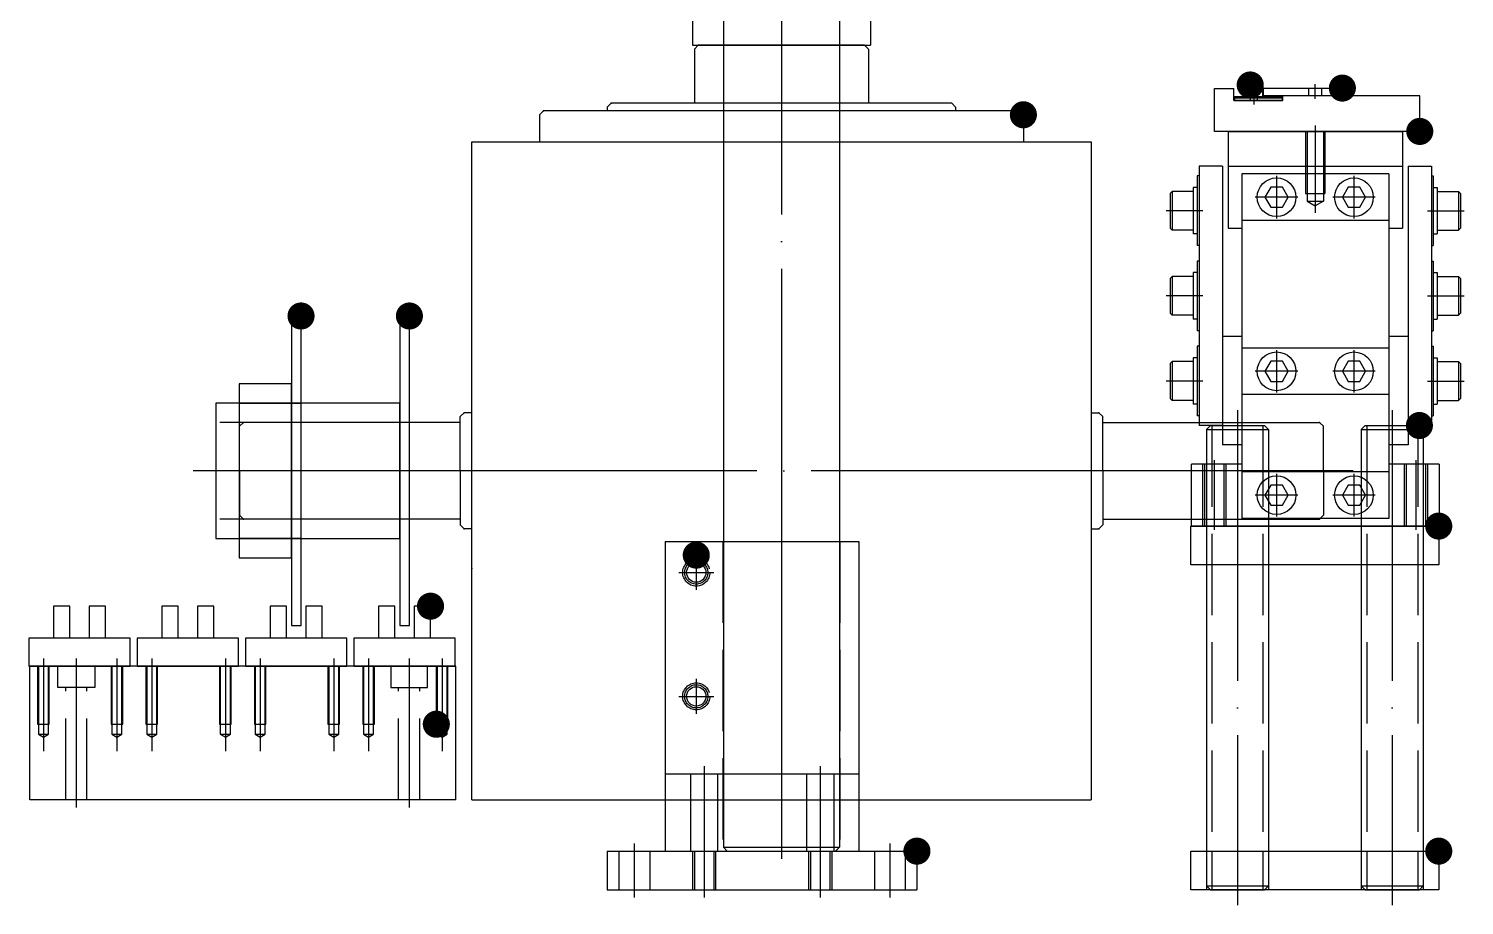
# Model space of a CAD drawing. Extents: x -1051 to 4465, y -5109 to -1481.
# Drawn here: x 1715 to 2457, y -4282 to -3829 of the extents above; entities that cross this region are included whole.
import ezdxf

# ---------------------------------------------------------------- set-up
doc = ezdxf.new("R2010")
doc.units = 0
doc.header["$LTSCALE"] = 14
doc.header["$MEASUREMENT"] = 0
for name, pattern in [('CENTER', [22, 20, -1, 0, -1]), ('CENTER1', [12, 10, -1, 0, -1]), ('CENTER2', [16, 10, -2, 2, -2]), ('CENTER3', [7, 4, -1, 1, -1]), ('DASHED', [4, 3, -1]), ('DASHED2', [3, 2, -1])]:
    doc.linetypes.add(name, pattern=pattern)
doc.layers.get('0').update_dxf_attribs({"color": 241, "linetype": 'CONTINUOUS'})
for name, color, linetype in [('42005A', 210, 'CONTINUOUS'), ('MJ02-20X16', 210, 'CONTINUOUS'), ('MJ19-8X02', 240, 'CONTINUOUS'), ('MJ19-8X02F', 50, 'CONTINUOUS'), ('MJ19-8X02G', 141, 'CONTINUOUS'), ('MJ8T02', 6, 'CONTINUOUS'), ('ML010001', 51, 'CONTINUOUS'), ('ML04-4X1800', 193, 'CONTINUOUS'), ('ML04-4X6000', 74, 'CONTINUOUS'), ('ML05-A7', 91, 'CONTINUOUS'), ('ML06-MSA02', 160, 'CONTINUOUS'), ('ML06-MSA03', 150, 'CONTINUOUS'), ('ML06-MSA03A', 93, 'CONTINUOUS'), ('ML06-MSA3', 4, 'CONTINUOUS'), ('MLMSA02', 4, 'CONTINUOUS'), ('MM080017', 31, 'CONTINUOUS')]:
    doc.layers.add(name, color=color, linetype=linetype)
doc.styles.get("Standard").update_dxf_attribs({"font": 'romans.shx', "bigfont": 'chineset.shx'})

# ---------------------------------------------------------------- blocks, each defined once
blk = doc.blocks.new('PARTREF')
at = {"const_width": 0.5}
blk.add_lwpolyline([(-0.25, 0, 1), (0.25, 0, 1)], format="xyb", close=True, dxfattribs=at)
at = {"color": 2, "flags": 1}
for tag, p in [('TAG5', (-16.086, -4.95)), ('TAG10', (-5.651, -4.998)), ('TAG15', (5.594, -4.742)), ('TAG14', (5.594, -8.742)), ('TAG4', (-16.086, -8.95)), ('TAG9', (-5.651, -8.998)), ('TAG3', (-16.086, -12.95)), ('TAG8', (-5.651, -12.998)), ('TAG13', (5.594, -12.742)), ('TAG12', (5.594, -16.742)), ('TAG2', (-16.086, -16.95)), ('TAG7', (-5.651, -16.998)), ('TAG1', (-16.086, -20.95)), ('TAG6', (-5.651, -20.998)), ('TAG11', (5.594, -20.742))]:
    blk.add_attdef(tag, p, '', height=2.5, dxfattribs=at)

msp = doc.modelspace()

# ---------------------------------------------------------------- linework, layer by layer
at = {"layer": '42005A', "linetype": 'CENTER1'}
for p, q in [((2339.92, -4026.11), (2339.92, -4282.11)), ((2419.92, -4026.11), (2419.92, -4282.11))]:
    msp.add_line(p, q, dxfattribs=at)
at = {"layer": '42005A', "linetype": 'CONTINUOUS'}
for p, q in [((2325.92, -4034.11), (2323.92, -4036.11)), ((2325.92, -4034.11), (2353.92, -4034.11)), ((2353.92, -4034.11), (2355.92, -4036.11)), ((2405.92, -4034.11), (2403.92, -4036.11)), ((2405.92, -4034.11), (2433.92, -4034.11)), ((2433.92, -4034.11), (2435.92, -4036.11)), ((2323.92, -4036.11), (2323.92, -4272.11)), ((2323.92, -4036.11), (2355.92, -4036.11)), ((2355.92, -4036.11), (2355.92, -4272.11)), ((2403.92, -4036.11), (2403.92, -4272.11)), ((2403.92, -4036.11), (2435.92, -4036.11)), ((2435.92, -4036.11), (2435.92, -4272.11)), ((2323.92, -4272.11), (2355.92, -4272.11)), ((2323.92, -4272.11), (2325.92, -4274.11)), ((2353.92, -4274.11), (2355.92, -4272.11)), ((2403.92, -4272.11), (2435.92, -4272.11)), ((2403.92, -4272.11), (2405.92, -4274.11)), ((2433.92, -4274.11), (2435.92, -4272.11)), ((2325.92, -4274.11), (2353.92, -4274.11)), ((2405.92, -4274.11), (2433.92, -4274.11))]:
    msp.add_line(p, q, dxfattribs=at)
at = {"layer": '42005A', "linetype": 'DASHED'}
for p, q in [((2326.72, -4034.11), (2326.72, -4274.11)), ((2353.12, -4034.11), (2353.12, -4274.11)), ((2406.72, -4034.11), (2406.72, -4274.11)), ((2433.12, -4034.11), (2433.12, -4274.11))]:
    msp.add_line(p, q, dxfattribs=at)
at = {"layer": 'MJ02-20X16', "linetype": 'CONTINUOUS'}
for p, q in [((2058.32, -3813.51), (2058.32, -3837.51)), ((2150.32, -3813.51), (2150.32, -3837.51)), ((2058.32, -3837.51), (2150.32, -3837.51))]:
    msp.add_line(p, q, dxfattribs=at)
at = {"layer": 'MJ19-8X02', "linetype": 'CONTINUOUS'}
for p, q in [((1936.02, -4158.51), (1716.02, -4158.51)), ((1716.02, -4227.51), (1716.02, -4158.51)), ((1936.02, -4227.51), (1936.02, -4158.51)), ((1936.02, -4227.51), (1716.02, -4227.51))]:
    msp.add_line(p, q, dxfattribs=at)
at = {"layer": 'MJ19-8X02', "linetype": 'DASHED'}
for p, q in [((1720.02, -4158.51), (1720.02, -4188.51)), ((1720.42, -4158.51), (1720.42, -4193.71)), ((1725.62, -4193.71), (1725.62, -4158.51)), ((1726.02, -4188.51), (1726.02, -4158.51)), ((1730.52, -4169.51), (1730.52, -4158.51)), ((1749.52, -4158.51), (1749.52, -4169.51)), ((1758.02, -4158.51), (1758.02, -4188.51)), ((1758.42, -4158.51), (1758.42, -4193.71)), ((1763.62, -4193.71), (1763.62, -4158.51)), ((1764.02, -4188.51), (1764.02, -4158.51)), ((1776.02, -4158.51), (1776.02, -4188.51)), ((1776.42, -4158.51), (1776.42, -4193.71)), ((1781.62, -4193.71), (1781.62, -4158.51)), ((1782.02, -4188.51), (1782.02, -4158.51)), ((1814.02, -4158.51), (1814.02, -4188.51)), ((1814.42, -4158.51), (1814.42, -4193.71)), ((1819.62, -4193.71), (1819.62, -4158.51)), ((1820.02, -4188.51), (1820.02, -4158.51)), ((1832.02, -4158.51), (1832.02, -4188.51)), ((1832.42, -4158.51), (1832.42, -4193.71)), ((1837.62, -4193.71), (1837.62, -4158.51)), ((1838.02, -4188.51), (1838.02, -4158.51)), ((1870.02, -4158.51), (1870.02, -4188.51)), ((1870.42, -4158.51), (1870.42, -4193.71)), ((1875.62, -4193.71), (1875.62, -4158.51)), ((1876.02, -4188.51), (1876.02, -4158.51)), ((1888.02, -4158.51), (1888.02, -4188.51)), ((1888.42, -4158.51), (1888.42, -4193.71)), ((1893.62, -4193.71), (1893.62, -4158.51)), ((1894.02, -4188.51), (1894.02, -4158.51)), ((1902.52, -4158.51), (1902.52, -4169.51)), ((1921.52, -4169.51), (1921.52, -4158.51)), ((1926.02, -4158.51), (1926.02, -4188.51)), ((1926.42, -4158.51), (1926.42, -4193.71)), ((1931.62, -4193.71), (1931.62, -4158.51)), ((1932.02, -4188.51), (1932.02, -4158.51)), ((1749.52, -4169.51), (1730.52, -4169.51)), ((1734.52, -4227.51), (1734.52, -4169.51)), ((1745.52, -4227.51), (1745.52, -4169.51)), ((1902.52, -4169.51), (1921.52, -4169.51)), ((1906.52, -4227.51), (1906.52, -4169.51)), ((1917.52, -4227.51), (1917.52, -4169.51)), ((1720.02, -4188.51), (1726.02, -4188.51)), ((1758.02, -4188.51), (1764.02, -4188.51)), ((1776.02, -4188.51), (1782.02, -4188.51)), ((1814.02, -4188.51), (1820.02, -4188.51)), ((1832.02, -4188.51), (1838.02, -4188.51)), ((1870.02, -4188.51), (1876.02, -4188.51)), ((1888.02, -4188.51), (1894.02, -4188.51)), ((1926.02, -4188.51), (1932.02, -4188.51)), ((1720.42, -4193.71), (1725.62, -4193.71)), ((1720.42, -4193.71), (1723.02, -4195.21)), ((1723.02, -4195.21), (1725.62, -4193.71)), ((1758.42, -4193.71), (1761.02, -4195.21)), ((1758.42, -4193.71), (1763.62, -4193.71)), ((1761.02, -4195.21), (1763.62, -4193.71)), ((1776.42, -4193.71), (1779.02, -4195.21)), ((1776.42, -4193.71), (1781.62, -4193.71)), ((1779.02, -4195.21), (1781.62, -4193.71)), ((1814.42, -4193.71), (1819.62, -4193.71)), ((1814.42, -4193.71), (1817.02, -4195.21)), ((1817.02, -4195.21), (1819.62, -4193.71)), ((1832.42, -4193.71), (1837.62, -4193.71)), ((1832.42, -4193.71), (1835.02, -4195.21)), ((1835.02, -4195.21), (1837.62, -4193.71)), ((1870.42, -4193.71), (1875.62, -4193.71)), ((1870.42, -4193.71), (1873.02, -4195.21)), ((1873.02, -4195.21), (1875.62, -4193.71)), ((1888.42, -4193.71), (1891.02, -4195.21)), ((1888.42, -4193.71), (1893.62, -4193.71)), ((1891.02, -4195.21), (1893.62, -4193.71)), ((1926.42, -4193.71), (1929.02, -4195.21)), ((1926.42, -4193.71), (1931.62, -4193.71)), ((1929.02, -4195.21), (1931.62, -4193.71))]:
    msp.add_line(p, q, dxfattribs=at)
at = {"layer": 'MJ19-8X02', "linetype": 'CENTER1'}
for p, q in [((1723.02, -4154.51), (1723.02, -4202.51)), ((1740.02, -4154.51), (1740.02, -4231.51)), ((1761.02, -4154.51), (1761.02, -4202.51)), ((1779.02, -4154.51), (1779.02, -4202.51)), ((1817.02, -4154.51), (1817.02, -4202.51)), ((1835.02, -4154.51), (1835.02, -4202.51)), ((1873.02, -4154.51), (1873.02, -4202.51)), ((1891.02, -4154.51), (1891.02, -4202.51)), ((1912.02, -4154.51), (1912.02, -4231.51)), ((1929.02, -4154.51), (1929.02, -4202.51))]:
    msp.add_line(p, q, dxfattribs=at)
at = {"layer": 'MJ19-8X02F', "linetype": 'CONTINUOUS'}
for p, q in [((2315.92, -4086.11), (2443.92, -4086.11)), ((2315.92, -4106.11), (2315.92, -4086.11)), ((2443.92, -4086.11), (2443.92, -4106.11)), ((2443.92, -4106.11), (2315.92, -4106.11))]:
    msp.add_line(p, q, dxfattribs=at)
at = {"layer": 'MJ19-8X02F', "linetype": 'DASHED2'}
for p, q in [((2323.92, -4086.11), (2323.92, -4106.11)), ((2355.92, -4086.11), (2355.92, -4106.11)), ((2403.92, -4086.11), (2403.92, -4106.11)), ((2435.92, -4086.11), (2435.92, -4106.11))]:
    msp.add_line(p, q, dxfattribs=at)
at = {"layer": 'MJ19-8X02F', "linetype": 'CENTER3'}
for p, q in [((2339.92, -4083.11), (2339.92, -4109.11)), ((2419.92, -4083.11), (2419.92, -4109.11))]:
    msp.add_line(p, q, dxfattribs=at)
at = {"layer": 'MJ19-8X02G', "linetype": 'CONTINUOUS'}
for p, q in [((2335.12, -3882.11), (2335.12, -3932.11)), ((2335.12, -3882.11), (2425.12, -3882.11)), ((2425.12, -3882.11), (2425.12, -3932.11)), ((2320.12, -3900.11), (2320.12, -4034.11)), ((2332.12, -3900.11), (2320.12, -3900.11)), ((2332.12, -3900.11), (2332.12, -4044.11)), ((2335.12, -3900.11), (2425.12, -3900.11)), ((2428.12, -3900.11), (2428.12, -4044.11)), ((2428.12, -3900.11), (2440.12, -3900.11)), ((2440.12, -3900.11), (2440.12, -4034.11)), ((2319.12, -3905.11), (2319.12, -3941.11)), ((2320.12, -3905.11), (2319.12, -3905.11)), ((2418.12, -3904.11), (2342.12, -3904.11)), ((2342.12, -3904.11), (2342.12, -4082.11)), ((2418.12, -3904.11), (2418.12, -4082.11)), ((2440.12, -3905.11), (2441.12, -3905.11)), ((2441.12, -3905.11), (2441.12, -3941.11)), ((2306.12, -3913.11), (2305.12, -3914.11)), ((2305.12, -3914.11), (2305.12, -3932.11)), ((2306.12, -3913.11), (2306.12, -3933.11)), ((2317.12, -3913.11), (2306.12, -3913.11)), ((2317.12, -3911.11), (2317.12, -3935.11)), ((2319.12, -3911.11), (2317.12, -3911.11)), ((2441.12, -3911.11), (2443.12, -3911.11)), ((2443.12, -3911.11), (2443.12, -3935.11)), ((2443.12, -3913.11), (2454.12, -3913.11)), ((2454.12, -3913.11), (2454.12, -3933.11)), ((2454.12, -3913.11), (2455.12, -3914.11)), ((2455.12, -3914.11), (2455.12, -3932.11)), ((2418.12, -3928.11), (2342.12, -3928.11)), ((2305.12, -3932.11), (2306.12, -3933.11)), ((2317.12, -3933.11), (2306.12, -3933.11)), ((2319.12, -3935.11), (2317.12, -3935.11)), ((2335.12, -3932.11), (2342.12, -3932.11)), ((2418.12, -3932.11), (2425.12, -3932.11)), ((2441.12, -3935.11), (2443.12, -3935.11)), ((2443.12, -3933.11), (2454.12, -3933.11)), ((2455.12, -3932.11), (2454.12, -3933.11)), ((2320.12, -3941.11), (2319.12, -3941.11)), ((2440.12, -3941.11), (2441.12, -3941.11)), ((2319.12, -3949.11), (2319.12, -3985.11)), ((2320.12, -3949.11), (2319.12, -3949.11)), ((2440.12, -3949.11), (2441.12, -3949.11)), ((2441.12, -3949.11), (2441.12, -3985.11)), ((2306.12, -3957.11), (2305.12, -3958.11)), ((2305.12, -3958.11), (2305.12, -3976.11)), ((2306.12, -3957.11), (2306.12, -3977.11)), ((2317.12, -3957.11), (2306.12, -3957.11)), ((2319.12, -3955.11), (2317.12, -3955.11)), ((2317.12, -3955.11), (2317.12, -3979.11)), ((2441.12, -3955.11), (2443.12, -3955.11)), ((2443.12, -3955.11), (2443.12, -3979.11)), ((2443.12, -3957.11), (2454.12, -3957.11)), ((2454.12, -3957.11), (2454.12, -3977.11)), ((2454.12, -3957.11), (2455.12, -3958.11)), ((2455.12, -3958.11), (2455.12, -3976.11)), ((2305.12, -3976.11), (2306.12, -3977.11)), ((2317.12, -3977.11), (2306.12, -3977.11)), ((2319.12, -3979.11), (2317.12, -3979.11)), ((2441.12, -3979.11), (2443.12, -3979.11)), ((2443.12, -3977.11), (2454.12, -3977.11)), ((2455.12, -3976.11), (2454.12, -3977.11)), ((2320.12, -3985.11), (2319.12, -3985.11)), ((2342.12, -3988.11), (2332.12, -3988.11)), ((2428.12, -3988.11), (2418.12, -3988.11)), ((2440.12, -3985.11), (2441.12, -3985.11)), ((2319.12, -3993.11), (2319.12, -4029.11)), ((2320.12, -3993.11), (2319.12, -3993.11)), ((2418.12, -3994.11), (2342.12, -3994.11)), ((2440.12, -3993.11), (2441.12, -3993.11)), ((2441.12, -3993.11), (2441.12, -4029.11)), ((2306.12, -4001.11), (2305.12, -4002.11)), ((2305.12, -4002.11), (2305.12, -4020.11)), ((2306.12, -4001.11), (2306.12, -4021.11)), ((2317.12, -4001.11), (2306.12, -4001.11)), ((2317.12, -3999.11), (2317.12, -4023.11)), ((2319.12, -3999.11), (2317.12, -3999.11)), ((2441.12, -3999.11), (2443.12, -3999.11)), ((2443.12, -3999.11), (2443.12, -4023.11)), ((2443.12, -4001.11), (2454.12, -4001.11)), ((2454.12, -4001.11), (2454.12, -4021.11)), ((2454.12, -4001.11), (2455.12, -4002.11)), ((2455.12, -4002.11), (2455.12, -4020.11)), ((2418.12, -4018.11), (2342.12, -4018.11)), ((2305.12, -4020.11), (2306.12, -4021.11)), ((2317.12, -4021.11), (2306.12, -4021.11)), ((2319.12, -4023.11), (2317.12, -4023.11)), ((2441.12, -4023.11), (2443.12, -4023.11)), ((2443.12, -4021.11), (2454.12, -4021.11)), ((2455.12, -4020.11), (2454.12, -4021.11)), ((2320.12, -4029.11), (2319.12, -4029.11)), ((2332.12, -4034.11), (2320.12, -4034.11)), ((2440.12, -4034.11), (2428.12, -4034.11)), ((2440.12, -4029.11), (2441.12, -4029.11)), ((2342.12, -4044.11), (2332.12, -4044.11)), ((2428.12, -4044.11), (2418.12, -4044.11)), ((2316.12, -4086.11), (2316.12, -4054.11)), ((2342.12, -4054.11), (2316.12, -4054.11)), ((2444.12, -4054.11), (2418.12, -4054.11)), ((2444.12, -4054.11), (2444.12, -4086.11)), ((2418.12, -4058.11), (2342.12, -4058.11)), ((2444.12, -4086.11), (2316.12, -4086.11)), ((2418.12, -4082.11), (2342.12, -4082.11))]:
    msp.add_line(p, q, dxfattribs=at)
at = {"layer": 'MJ19-8X02G', "linetype": 'DASHED'}
for p, q in [((2375.12, -3882.11), (2375.12, -3914.11)), ((2375.92, -3882.11), (2375.92, -3918.11)), ((2384.32, -3882.11), (2384.32, -3918.11)), ((2385.12, -3882.11), (2385.12, -3914.11)), ((2375.12, -3914.11), (2385.12, -3914.11)), ((2375.92, -3918.11), (2380.12, -3920.53)), ((2375.92, -3918.11), (2384.32, -3918.11)), ((2384.32, -3918.11), (2380.12, -3920.53)), ((2322.12, -4086.11), (2322.12, -4054.11)), ((2323.12, -4086.11), (2323.12, -4054.11)), ((2333.12, -4086.11), (2333.12, -4054.11)), ((2334.12, -4086.11), (2334.12, -4054.11)), ((2426.12, -4054.11), (2426.12, -4086.11)), ((2427.12, -4054.11), (2427.12, -4086.11)), ((2437.12, -4054.11), (2437.12, -4086.11)), ((2438.12, -4054.11), (2438.12, -4086.11))]:
    msp.add_line(p, q, dxfattribs=at)
at = {"layer": 'MJ19-8X02G', "linetype": 'CENTER1'}
for p, q in [((2380.12, -3879.11), (2380.12, -3924.11)), ((2360.12, -3905.11), (2360.12, -3927.11)), ((2400.12, -3905.11), (2400.12, -3927.11)), ((2371.12, -3916.11), (2349.12, -3916.11)), ((2411.12, -3916.11), (2389.12, -3916.11)), ((2322.12, -3923.11), (2303.12, -3923.11)), ((2438.12, -3923.11), (2457.12, -3923.11)), ((2322.12, -3967.11), (2303.12, -3967.11)), ((2438.12, -3967.11), (2457.12, -3967.11)), ((2360.12, -3995.11), (2360.12, -4017.11)), ((2400.12, -3995.11), (2400.12, -4017.11)), ((2322.12, -4011.11), (2303.12, -4011.11)), ((2371.12, -4006.11), (2349.12, -4006.11)), ((2411.12, -4006.11), (2389.12, -4006.11)), ((2438.12, -4011.11), (2457.12, -4011.11)), ((2328.12, -4088.11), (2328.12, -4052.11)), ((2432.12, -4052.11), (2432.12, -4088.11)), ((2360.12, -4059.11), (2360.12, -4081.11)), ((2400.12, -4059.11), (2400.12, -4081.11)), ((2371.12, -4070.11), (2349.12, -4070.11)), ((2411.12, -4070.11), (2389.12, -4070.11))]:
    msp.add_line(p, q, dxfattribs=at)
at = {"layer": 'MJ19-8X02G', "linetype": 'CONTINUOUS'}
for points in [[(2354.12, -3916.11), (2357.12, -3921.3), (2363.12, -3921.3), (2366.12, -3916.11), (2363.12, -3910.91), (2357.12, -3910.91)], [(2394.12, -3916.11), (2397.12, -3921.3), (2403.12, -3921.3), (2406.12, -3916.11), (2403.12, -3910.91), (2397.12, -3910.91)], [(2354.12, -4006.11), (2357.12, -4011.3), (2363.12, -4011.3), (2366.12, -4006.11), (2363.12, -4000.91), (2357.12, -4000.91)], [(2394.12, -4006.11), (2397.12, -4011.3), (2403.12, -4011.3), (2406.12, -4006.11), (2403.12, -4000.91), (2397.12, -4000.91)], [(2354.12, -4070.11), (2357.12, -4075.3), (2363.12, -4075.3), (2366.12, -4070.11), (2363.12, -4064.91), (2357.12, -4064.91)], [(2394.12, -4070.11), (2397.12, -4075.3), (2403.12, -4075.3), (2406.12, -4070.11), (2403.12, -4064.91), (2397.12, -4064.91)]]:
    msp.add_lwpolyline(points, close=True, dxfattribs=at)
for centre in [(2360.12, -3916.11), (2400.12, -3916.11), (2360.12, -4006.11), (2400.12, -4006.11), (2360.12, -4070.11), (2400.12, -4070.11)]:
    msp.add_circle(centre, 10, dxfattribs=at)
at = {"layer": 'MJ8T02', "linetype": 'CONTINUOUS'}
for p, q in [((2353.32, -3859.71), (2394.12, -3859.71)), ((2353.32, -3863.71), (2353.32, -3859.71)), ((2394.12, -3863.71), (2353.32, -3863.71)), ((2394.12, -3859.71), (2394.12, -3863.71))]:
    msp.add_line(p, q, dxfattribs=at)
at = {"layer": 'MJ8T02', "linetype": 'DASHED'}
for p, q in [((2376.72, -3863.71), (2376.72, -3859.71)), ((2383.52, -3863.71), (2383.52, -3859.71))]:
    msp.add_line(p, q, dxfattribs=at)
at = {"layer": 'MJ8T02', "linetype": 'CENTER1'}
msp.add_line((2380.12, -3865.26), (2380.12, -3857.75), dxfattribs=at)
at = {"layer": 'ML010001', "linetype": 'CONTINUOUS'}
for p, q in [((1736.62, -4127.51), (1728.22, -4127.51)), ((1728.22, -4127.51), (1728.22, -4144.11)), ((1736.62, -4144.11), (1736.62, -4127.51)), ((1746.62, -4127.51), (1746.62, -4144.11)), ((1755.02, -4127.51), (1746.62, -4127.51)), ((1755.02, -4144.11), (1755.02, -4127.51)), ((1784.22, -4127.51), (1784.22, -4144.11)), ((1792.62, -4127.51), (1784.22, -4127.51)), ((1792.62, -4144.11), (1792.62, -4127.51)), ((1802.62, -4127.51), (1802.62, -4144.11)), ((1811.02, -4127.51), (1802.62, -4127.51)), ((1811.02, -4144.11), (1811.02, -4127.51)), ((1840.22, -4127.51), (1840.22, -4144.11)), ((1848.62, -4127.51), (1840.22, -4127.51)), ((1848.62, -4144.11), (1848.62, -4127.51)), ((1858.62, -4127.51), (1858.62, -4144.11)), ((1867.02, -4127.51), (1858.62, -4127.51)), ((1867.02, -4144.11), (1867.02, -4127.51)), ((1904.62, -4127.51), (1896.22, -4127.51)), ((1896.22, -4127.51), (1896.22, -4144.11)), ((1904.62, -4144.11), (1904.62, -4127.51)), ((1914.62, -4127.51), (1914.62, -4144.11)), ((1923.02, -4127.51), (1914.62, -4127.51)), ((1923.02, -4144.11), (1923.02, -4127.51)), ((1767.82, -4144.11), (1715.42, -4144.11)), ((1715.42, -4144.11), (1715.42, -4158.51)), ((1767.82, -4158.51), (1767.82, -4144.11)), ((1823.82, -4144.11), (1771.42, -4144.11)), ((1771.42, -4144.11), (1771.42, -4158.51)), ((1823.82, -4158.51), (1823.82, -4144.11)), ((1879.82, -4144.11), (1827.42, -4144.11)), ((1827.42, -4144.11), (1827.42, -4158.51)), ((1879.82, -4158.51), (1879.82, -4144.11)), ((1935.82, -4144.11), (1883.42, -4144.11)), ((1883.42, -4144.11), (1883.42, -4158.51)), ((1935.82, -4158.51), (1935.82, -4144.11)), ((1715.42, -4158.51), (1767.82, -4158.51)), ((1771.42, -4158.51), (1823.82, -4158.51)), ((1827.42, -4158.51), (1879.82, -4158.51)), ((1883.42, -4158.51), (1935.82, -4158.51))]:
    msp.add_line(p, q, dxfattribs=at)
at = {"layer": 'ML04-4X1800', "linetype": 'CONTINUOUS'}
for p, q in [((2044.32, -4094.11), (2144.32, -4094.11)), ((2044.32, -4094.11), (2044.32, -4254.11)), ((2144.32, -4094.11), (2144.32, -4254.11)), ((2044.32, -4214.11), (2144.32, -4214.11)), ((2044.32, -4254.11), (2144.32, -4254.11))]:
    msp.add_line(p, q, dxfattribs=at)
at = {"layer": 'ML04-4X1800', "linetype": 'DASHED'}
for p, q in [((2074.12, -4094.11), (2074.12, -4254.11)), ((2134.52, -4094.11), (2134.52, -4254.11)), ((2057.32, -4214.11), (2057.32, -4254.11)), ((2071.32, -4214.11), (2071.32, -4254.11)), ((2117.32, -4214.11), (2117.32, -4254.11)), ((2131.32, -4214.11), (2131.32, -4254.11))]:
    msp.add_line(p, q, dxfattribs=at)
at = {"layer": 'ML04-4X1800', "linetype": 'CENTER'}
msp.add_line((2104.32, -4090.11), (2104.32, -4258.11), dxfattribs=at)
at = {"layer": 'ML04-4X1800', "linetype": 'CENTER1'}
for p, q in [((2060.32, -4101.11), (2060.32, -4119.11)), ((2051.32, -4110.11), (2069.32, -4110.11)), ((2060.32, -4165.11), (2060.32, -4183.11)), ((2051.32, -4174.11), (2069.32, -4174.11)), ((2064.32, -4210.11), (2064.32, -4258.11)), ((2124.32, -4210.11), (2124.32, -4258.11))]:
    msp.add_line(p, q, dxfattribs=at)
at = {"layer": 'ML04-4X1800', "linetype": 'DASHED'}
for centre, radius in [((2060.32, -4110.11), 7), ((2060.32, -4110.11), 6), ((2060.32, -4174.11), 7), ((2060.32, -4174.11), 6)]:
    msp.add_circle(centre, radius, dxfattribs=at)
at = {"layer": 'ML04-4X1800', "linetype": 'CONTINUOUS'}
for centre in [(2060.32, -4110.11), (2060.32, -4174.11)]:
    msp.add_circle(centre, 5, dxfattribs=at)
at = {"layer": 'ML04-4X6000', "linetype": 'CONTINUOUS'}
for p, q in [((2059.32, -3839.51), (2061.32, -3837.51)), ((2059.32, -3839.51), (2059.32, -3867.51)), ((2147.32, -3837.51), (2061.32, -3837.51)), ((2149.32, -3839.51), (2147.32, -3837.51)), ((2149.32, -3839.51), (2149.32, -3867.51)), ((1979.32, -3873.51), (1981.32, -3871.51)), ((2227.32, -3871.51), (1981.32, -3871.51)), ((2014.32, -3869.51), (2016.32, -3867.51)), ((2014.32, -3869.51), (2014.32, -3871.51)), ((2192.32, -3867.51), (2016.32, -3867.51)), ((2194.32, -3869.51), (2192.32, -3867.51)), ((2194.32, -3869.51), (2194.32, -3871.51)), ((2229.32, -3873.51), (2227.32, -3871.51)), ((1979.32, -3873.51), (1979.32, -3887.51)), ((2229.32, -3873.51), (2229.32, -3887.51)), ((1944.32, -3887.51), (2264.32, -3887.51)), ((1944.32, -4227.51), (1944.32, -3887.51)), ((2264.32, -3887.51), (2264.32, -4227.51)), ((1826.32, -4032.51), (1824.32, -4034.51)), ((1824.32, -4057.51), (1824.32, -4034.51)), ((1938.32, -4032.51), (1826.32, -4032.51)), ((1938.32, -4029.51), (1940.32, -4027.51)), ((1938.32, -4057.51), (1938.32, -4029.51)), ((1944.32, -4027.51), (1940.32, -4027.51)), ((2264.32, -4027.51), (2268.32, -4027.51)), ((2270.32, -4029.51), (2268.32, -4027.51)), ((2270.32, -4057.51), (2270.32, -4029.51)), ((2270.32, -4032.51), (2382.32, -4032.51)), ((2382.32, -4032.51), (2384.32, -4034.51)), ((2384.32, -4057.51), (2384.32, -4034.51)), ((1824.32, -4057.51), (1824.32, -4080.51)), ((1938.32, -4057.51), (1938.32, -4085.51)), ((2270.32, -4057.51), (2270.32, -4085.51)), ((2384.32, -4057.51), (2384.32, -4080.51)), ((1826.32, -4082.51), (1824.32, -4080.51)), ((1938.32, -4082.51), (1826.32, -4082.51)), ((1938.32, -4085.51), (1940.32, -4087.51)), ((2270.32, -4085.51), (2268.32, -4087.51)), ((2270.32, -4082.51), (2382.32, -4082.51)), ((2382.32, -4082.51), (2384.32, -4080.51)), ((1944.32, -4087.51), (1940.32, -4087.51)), ((2264.32, -4087.51), (2268.32, -4087.51)), ((1944.32, -4104.32), (1944.32, -4103.27)), ((1944.32, -4227.51), (2264.32, -4227.51))]:
    msp.add_line(p, q, dxfattribs=at)
at = {"layer": 'ML04-4X6000', "linetype": 'CENTER'}
msp.add_line((2399.63, -4057.51), (1813.58, -4057.51), dxfattribs=at)
at = {"layer": 'ML04-4X6000', "linetype": 'CONTINUOUS'}
for p in [(2061.32, -3837.51), (1981.32, -3871.51), (2016.32, -3867.51), (2016.32, -3867.51), (1826.32, -4032.51), (1940.32, -4027.51), (2268.32, -4027.51), (2382.32, -4032.51), (1826.32, -4082.51), (2382.32, -4082.51), (1940.32, -4087.51), (2268.32, -4087.51), (1944.32, -4108.07)]:
    msp.add_point(p, dxfattribs=at)
at = {"layer": 'ML05-A7'}
for p, q in [((1851.12, -3977.51), (1851.12, -4137.51)), ((1856.12, -3977.51), (1851.12, -3977.51)), ((1856.12, -4137.51), (1856.12, -3977.51)), ((1824.12, -4012.51), (1824.12, -4102.51)), ((1851.12, -4012.51), (1824.12, -4012.51)), ((1851.12, -4102.51), (1851.12, -4012.51)), ((1824.12, -4102.51), (1851.12, -4102.51)), ((1851.12, -4137.51), (1856.12, -4137.51))]:
    msp.add_line(p, q, dxfattribs=at)
at = {"layer": 'ML05-A7', "linetype": 'DASHED'}
for p, q in [((1824.12, -4022.51), (1856.12, -4022.51)), ((1856.12, -4092.51), (1824.12, -4092.51))]:
    msp.add_line(p, q, dxfattribs=at)
at = {"layer": 'ML05-A7', "linetype": 'CENTER'}
msp.add_line((1866.11, -4057.51), (1814.43, -4057.51), dxfattribs=at)
at = {"layer": 'ML06-MSA02', "linetype": 'CONTINUOUS'}
for p, q in [((2345.56, -3856.51), (2345.56, -3861.51)), ((2345.56, -3856.51), (2351.06, -3856.51)), ((2345.57, -3856.51), (2345.57, -3861.51)), ((2345.57, -3856.51), (2351.07, -3856.51)), ((2346.91, -3854.81), (2346.31, -3855.41)), ((2346.31, -3855.41), (2346.31, -3856.51)), ((2346.92, -3854.81), (2346.32, -3855.41)), ((2346.32, -3855.41), (2346.32, -3856.51)), ((2346.91, -3854.81), (2349.71, -3854.81)), ((2346.92, -3854.81), (2349.72, -3854.81)), ((2349.71, -3854.81), (2350.31, -3855.41)), ((2349.72, -3854.81), (2350.32, -3855.41)), ((2350.31, -3855.41), (2350.31, -3856.51)), ((2350.32, -3855.41), (2350.32, -3856.51)), ((2351.06, -3856.51), (2351.06, -3861.51)), ((2351.07, -3856.51), (2351.07, -3861.51)), ((2338.31, -3864.11), (2363.11, -3864.11)), ((2338.31, -3864.11), (2338.31, -3866.11)), ((2338.32, -3864.11), (2363.12, -3864.11)), ((2338.32, -3864.11), (2338.32, -3866.11)), ((2338.91, -3864.11), (2338.91, -3864.81)), ((2338.92, -3864.11), (2338.92, -3864.81)), ((2343.71, -3861.51), (2352.91, -3861.51)), ((2343.71, -3861.51), (2343.71, -3864.11)), ((2343.72, -3861.51), (2352.92, -3861.51)), ((2343.72, -3861.51), (2343.72, -3864.11)), ((2346.51, -3858.11), (2346.51, -3866.11)), ((2346.51, -3858.11), (2350.11, -3858.11)), ((2346.52, -3858.11), (2346.52, -3866.11)), ((2346.52, -3858.11), (2350.12, -3858.11)), ((2350.11, -3858.11), (2350.11, -3866.11)), ((2350.12, -3858.11), (2350.12, -3866.11)), ((2352.91, -3861.51), (2352.91, -3864.11)), ((2352.92, -3861.51), (2352.92, -3864.11)), ((2363.11, -3864.11), (2363.11, -3866.11)), ((2363.12, -3864.11), (2363.12, -3866.11)), ((2338.31, -3866.11), (2363.11, -3866.11)), ((2338.32, -3866.11), (2363.12, -3866.11)), ((2338.91, -3864.81), (2363.11, -3864.81)), ((2338.92, -3864.81), (2363.12, -3864.81))]:
    msp.add_line(p, q, dxfattribs=at)
at = {"layer": 'ML06-MSA02', "linetype": 'CENTER2'}
msp.add_line((2348.31, -3852.66), (2348.31, -3868.11), dxfattribs=at)
at = {"layer": 'ML06-MSA02', "linetype": 'CENTER1'}
msp.add_line((2348.32, -3852.66), (2348.32, -3868.11), dxfattribs=at)
at = {"layer": 'ML06-MSA03', "linetype": 'CONTINUOUS'}
for p, q in [((1907.12, -3977.51), (1907.12, -4137.51)), ((1912.12, -3977.51), (1907.12, -3977.51)), ((1912.12, -4137.51), (1912.12, -3977.51)), ((1907.12, -4022.51), (1812.12, -4022.51)), ((1812.12, -4022.51), (1812.12, -4092.51)), ((1907.12, -4092.51), (1907.12, -4022.51)), ((1812.12, -4092.51), (1907.12, -4092.51)), ((1907.12, -4137.51), (1912.12, -4137.51))]:
    msp.add_line(p, q, dxfattribs=at)
at = {"layer": 'ML06-MSA03', "linetype": 'DASHED'}
for p, q in [((1912.12, -4032.51), (1812.12, -4032.51)), ((1912.12, -4082.51), (1812.12, -4082.51))]:
    msp.add_line(p, q, dxfattribs=at)
at = {"layer": 'ML06-MSA03', "linetype": 'CENTER'}
msp.add_line((1922.69, -4057.51), (1800.37, -4057.51), dxfattribs=at)
at = {"layer": 'ML06-MSA03A', "linetype": 'CONTINUOUS'}
for p, q in [((2014.32, -4254.11), (2174.32, -4254.11)), ((2014.32, -4254.11), (2014.32, -4274.11)), ((2174.32, -4254.11), (2174.32, -4274.11)), ((2014.32, -4274.11), (2174.32, -4274.11))]:
    msp.add_line(p, q, dxfattribs=at)
at = {"layer": 'ML06-MSA03A', "linetype": 'DASHED2'}
for p, q in [((2020.32, -4254.11), (2020.32, -4274.11)), ((2036.32, -4254.11), (2036.32, -4274.11)), ((2058.32, -4254.11), (2058.32, -4274.11)), ((2059.32, -4254.11), (2059.32, -4274.11)), ((2069.32, -4254.11), (2069.32, -4274.11)), ((2070.32, -4254.11), (2070.32, -4274.11)), ((2118.32, -4254.11), (2118.32, -4274.11)), ((2119.32, -4254.11), (2119.32, -4274.11)), ((2129.32, -4254.11), (2129.32, -4274.11)), ((2130.32, -4254.11), (2130.32, -4274.11)), ((2152.32, -4254.11), (2152.32, -4274.11)), ((2168.32, -4254.11), (2168.32, -4274.11))]:
    msp.add_line(p, q, dxfattribs=at)
at = {"layer": 'ML06-MSA03A', "linetype": 'CENTER3'}
for p, q in [((2028.32, -4250.11), (2028.32, -4278.11)), ((2064.32, -4250.11), (2064.32, -4278.11)), ((2124.32, -4250.11), (2124.32, -4278.11)), ((2160.32, -4250.11), (2160.32, -4278.11))]:
    msp.add_line(p, q, dxfattribs=at)
at = {"layer": 'ML06-MSA3', "linetype": 'CONTINUOUS'}
for p, q in [((2315.92, -4254.11), (2443.92, -4254.11)), ((2315.92, -4274.11), (2315.92, -4254.11)), ((2443.92, -4254.11), (2443.92, -4274.11)), ((2443.92, -4274.11), (2315.92, -4274.11))]:
    msp.add_line(p, q, dxfattribs=at)
at = {"layer": 'ML06-MSA3', "linetype": 'DASHED'}
for p, q in [((2323.92, -4254.11), (2323.92, -4274.11)), ((2326.72, -4254.11), (2326.72, -4274.11)), ((2353.12, -4254.11), (2353.12, -4274.11)), ((2355.92, -4254.11), (2355.92, -4274.11)), ((2403.92, -4254.11), (2403.92, -4274.11)), ((2406.72, -4254.11), (2406.72, -4274.11)), ((2433.12, -4254.11), (2433.12, -4274.11)), ((2435.92, -4254.11), (2435.92, -4274.11))]:
    msp.add_line(p, q, dxfattribs=at)
at = {"layer": 'ML06-MSA3', "linetype": 'CENTER1'}
for p, q in [((2339.92, -4251.11), (2339.92, -4277.11)), ((2419.92, -4251.11), (2419.92, -4277.11))]:
    msp.add_line(p, q, dxfattribs=at)
at = {"layer": 'MLMSA02', "linetype": 'CONTINUOUS'}
for p, q in [((2328.12, -3882.11), (2328.12, -3859.91)), ((2328.12, -3859.91), (2338.12, -3859.91)), ((2338.12, -3866.11), (2338.12, -3859.91)), ((2434.12, -3863.71), (2363.32, -3863.71)), ((2363.32, -3866.11), (2363.32, -3863.71)), ((2434.12, -3882.11), (2434.12, -3863.71)), ((2363.32, -3866.11), (2338.12, -3866.11)), ((2434.12, -3882.11), (2328.12, -3882.11))]:
    msp.add_line(p, q, dxfattribs=at)
at = {"layer": 'MM080017', "linetype": 'CENTER'}
msp.add_line((2104.32, -3336.93), (2104.32, -4260.11), dxfattribs=at)
at = {"layer": 'MM080017', "linetype": 'CONTINUOUS'}
for p, q in [((2074.32, -3344.93), (2074.32, -4252.11)), ((2134.32, -3344.93), (2134.32, -4252.11)), ((2074.32, -4252.11), (2134.32, -4252.11)), ((2074.32, -4252.11), (2076.32, -4254.11)), ((2076.32, -4254.11), (2132.32, -4254.11)), ((2132.32, -4254.11), (2134.32, -4252.11))]:
    msp.add_line(p, q, dxfattribs=at)

# ---------------------------------------------------------------- block references
at = {"layer": '42005A', "color": 7, "linetype": 'CONTINUOUS', "xscale": 14, "yscale": 14, "zscale": 14}
msp.add_blockref('PARTREF', (2433.92, -4034.11), dxfattribs=at)
at = {"layer": 'MJ19-8X02', "color": 7, "linetype": 'CONTINUOUS', "xscale": 14, "yscale": 14, "zscale": 14}
msp.add_blockref('PARTREF', (1926.02, -4188.51), dxfattribs=at)
at = {"layer": 'MJ19-8X02F', "color": 7, "linetype": 'CONTINUOUS', "xscale": 14, "yscale": 14, "zscale": 14}
msp.add_blockref('PARTREF', (2443.92, -4086.11), dxfattribs=at)
at = {"layer": 'MJ8T02', "color": 7, "linetype": 'CONTINUOUS', "xscale": 14, "yscale": 14, "zscale": 14}
msp.add_blockref('PARTREF', (2394.12, -3859.71), dxfattribs=at)
at = {"layer": 'ML010001', "color": 7, "linetype": 'CONTINUOUS', "xscale": 14, "yscale": 14, "zscale": 14}
msp.add_blockref('PARTREF', (1923.02, -4127.51), dxfattribs=at)
at = {"layer": 'ML04-4X1800', "color": 7, "linetype": 'CONTINUOUS', "xscale": 14, "yscale": 14, "zscale": 14}
msp.add_blockref('PARTREF', (2060.32, -4101.11), dxfattribs=at)
at = {"layer": 'ML04-4X6000', "color": 7, "linetype": 'CONTINUOUS', "xscale": 14, "yscale": 14, "zscale": 14}
msp.add_blockref('PARTREF', (2229.32, -3873.51), dxfattribs=at)
at = {"layer": 'ML05-A7', "color": 7, "linetype": 'CONTINUOUS', "xscale": 14, "yscale": 14, "zscale": 14}
msp.add_blockref('PARTREF', (1856.12, -3977.51), dxfattribs=at)
at = {"layer": 'ML06-MSA02', "color": 7, "linetype": 'CONTINUOUS', "xscale": 14, "yscale": 14, "zscale": 14}
msp.add_blockref('PARTREF', (2346.52, -3858.11), dxfattribs=at)
at = {"layer": 'ML06-MSA03', "color": 7, "linetype": 'CONTINUOUS', "xscale": 14, "yscale": 14, "zscale": 14}
msp.add_blockref('PARTREF', (1912.12, -3977.51), dxfattribs=at)
at = {"layer": 'ML06-MSA03A', "color": 7, "linetype": 'CONTINUOUS', "xscale": 14, "yscale": 14, "zscale": 14}
msp.add_blockref('PARTREF', (2174.32, -4254.11), dxfattribs=at)
at = {"layer": 'ML06-MSA3', "color": 7, "linetype": 'CONTINUOUS', "xscale": 14, "yscale": 14, "zscale": 14}
msp.add_blockref('PARTREF', (2443.92, -4254.11), dxfattribs=at)
at = {"layer": 'MLMSA02', "color": 7, "linetype": 'CONTINUOUS', "xscale": 14, "yscale": 14, "zscale": 14}
msp.add_blockref('PARTREF', (2434.12, -3882.11), dxfattribs=at)

doc.saveas('drawing.dxf')
